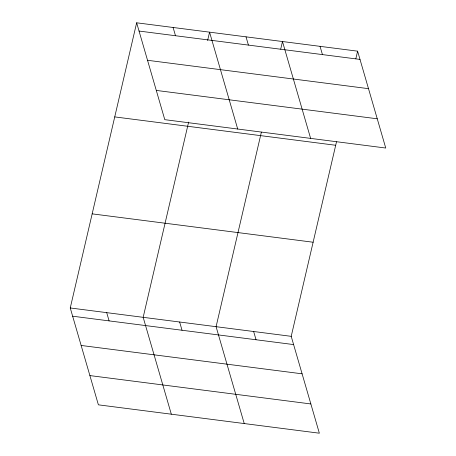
<?xml version="1.0" encoding="UTF-8"?>
<svg xmlns="http://www.w3.org/2000/svg" width="456" height="456" viewBox="0 0 456 456"><rect width="100%" height="100%" fill="white"/><g stroke="black" fill="none" stroke-linecap="round" stroke-linejoin="round"><path stroke-width="0.68" d="M336.5 141.816L291.213 336.334L319.354 433.2L98.393 404.831L70.252 307.965L136.646 22.8L357.607 51.169L385.747 148.035L164.787 119.666L136.646 22.8M188.619 122.117L143.167 317.325L171.314 414.19M207.628 40.464L209.56 32.165L237.707 129.031M261.373 132.172L216.087 326.69L244.228 423.556M280.708 49.134L282.481 41.524L310.622 138.39M355.834 58.784L357.607 51.169M139.04 31.048L360.001 59.417M147.539 60.289L368.499 88.663M156.288 90.419L377.249 118.794M114.735 116.901L335.696 145.276M92.163 213.858L313.124 242.233M70.252 307.965L291.213 336.334M72.646 316.207L293.607 344.576M81.145 345.454L302.106 373.823M89.9 375.584L310.861 403.953M320.044 46.347L322.438 54.595M246.023 36.845L248.417 45.087M173.103 27.48L175.497 35.728M253.65 331.512L256.044 339.754M179.63 322.004L182.024 330.252M106.71 312.645L109.104 320.887"/></g></svg>
